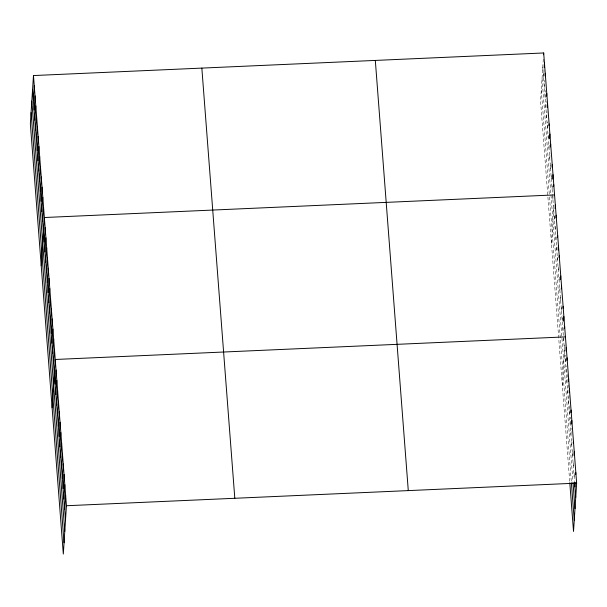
<?xml version="1.0" encoding="UTF-8"?>
<svg xmlns="http://www.w3.org/2000/svg" width="607" height="607" viewBox="0 0 607 607"><rect width="100%" height="100%" fill="white"/><g stroke="black" fill="none" stroke-linecap="round" stroke-linejoin="round"><path stroke-width="0.46" stroke-dasharray="3.04 2.28" d="M543.28 59.183L540.564 101.263L569.723 481.821M543.546 77.324L544.001 70.215M544.32 87.461L544.783 80.352M545.094 97.606L545.556 90.496M545.875 107.743L546.277 101.521M546.649 117.879L547.051 111.665M547.431 128.024L547.833 121.802M548.204 138.161L548.546 132.834M548.978 148.305L549.327 142.971M549.76 158.442L550.101 153.108M550.534 168.579L550.883 163.253M551.315 178.724L551.596 174.277M552.089 188.86L552.378 184.422M552.863 199.005L553.038 196.334M551.437 243.225L553.872 205.591M554.419 219.286L554.654 215.728M555.2 229.423L555.428 225.872M555.974 239.56L556.149 236.897M556.756 249.705L556.923 247.041M557.529 259.842L557.704 257.178M558.303 269.986L558.592 265.54M559.085 280.123L559.373 275.684M559.859 290.267L559.973 288.484M560.64 300.404L560.921 295.958M561.414 310.541L561.756 305.215M562.188 320.686L562.537 315.352M562.97 330.823L563.311 325.496M563.744 340.967L564.093 335.633M562.317 385.179L564.927 344.882M565.322 361.552L565.724 355.33M566.126 372L566.528 365.778M566.923 382.448L567.439 374.451M567.727 392.896L568.243 384.899M568.524 403.344L569.04 395.347M569.328 413.792L569.844 405.795M570.125 424.232L570.588 417.13M570.929 434.68L571.331 428.466M571.726 445.128L572.075 439.802M572.53 455.576L572.871 450.25M573.327 466.024L573.615 461.586M574.131 476.472L574.359 472.921M542.764 67.18L552.446 193.474M552.514 194.392L574.533 481.692M542.036 78.424L572.932 481.624M541.285 90.018L549.411 196.023M549.479 196.949L571.316 481.89"/><path stroke-width="0.91" d="M33.476 75.556L30.35 123.851L63.318 554.032L66.436 505.737L33.476 75.556L543.682 52.968L576.65 483.149L573.524 531.444L569.791 482.694M33.332 99.912L34.25 85.693M34.106 110.049L35.024 95.838M34.887 120.194L35.805 105.975M35.661 130.33L36.579 116.112M36.443 140.475L37.361 126.256M37.217 150.612L38.135 136.393M37.991 160.749L38.916 146.537M38.772 170.893L39.69 156.674M39.546 181.03L40.464 166.811M40.328 191.175L41.246 176.956M41.101 201.312L42.02 187.093M41.875 211.456L42.801 197.237M42.657 221.593L43.575 207.374M41.23 265.813L44.349 217.518L554.563 194.923M44.212 241.874L45.13 227.655M44.986 252.011L45.904 237.792M45.76 262.156L46.686 247.937M46.542 272.293L47.46 258.074M47.316 282.43L48.234 268.218M48.097 292.574L49.015 278.355M48.871 302.711L49.789 288.492M49.653 312.855L50.571 298.636M50.427 322.992L51.345 308.773M51.2 333.137L52.119 318.918M51.982 343.274L52.9 329.055M52.756 353.411L53.674 339.199M53.537 363.555L54.455 349.336M52.111 407.775L55.229 359.473L565.443 336.885M55.108 384.14L56.034 369.921M55.912 394.588L56.83 380.369M56.717 405.036L57.635 390.817M57.513 415.484L58.431 401.265M58.318 425.932L59.236 411.713M59.114 436.38L60.032 422.161M59.918 446.828L60.837 432.609M60.715 457.276L61.633 443.057M61.519 467.716L62.438 453.505M62.316 478.164L63.234 463.953M63.12 488.612L64.039 474.393M63.917 499.06L64.835 484.841M64.721 509.508L65.639 495.289M543.568 54.744L543.682 52.968M544.176 67.544L544.464 63.105M545.063 75.913L545.238 73.242M546.619 96.194L546.793 93.524M547.339 107.219L547.567 103.668M549.009 125.725L549.123 123.942M549.616 138.525L549.904 134.086M550.503 146.894L550.678 144.223M552.059 167.168L552.233 164.505M552.719 179.088L553.007 174.649M553.667 186.561L553.789 184.786M555.109 208.618L555.337 205.067M555.944 217.875L556.118 215.204M557.56 237.261L557.674 235.486M558.159 250.069L558.448 245.623M559.108 257.543L559.222 255.767M560.549 279.599L560.777 276.048M561.384 288.849L561.558 286.185M562.993 308.242L563.114 306.467M563.6 321.05L563.888 316.604M564.548 328.524L564.662 326.748M566.012 350.892L566.24 347.333M566.87 360.444L567.044 357.781M568.471 381.34L568.645 378.677M569.214 392.676L569.442 389.125M570.876 412.684L571.043 410.021M571.619 424.02L571.847 420.469M573.334 443.14L573.448 441.357M574.017 455.364L574.245 451.805M574.928 486.92L575.216 482.474M575.732 474.477L575.846 472.701M66.436 505.737L576.65 483.149M574.594 482.565L575.732 497.368M573 482.497L575.004 508.613M571.384 482.762L574.252 520.199M375.316 60.419L408.283 490.608M201.843 68.098L234.81 498.286M32.55 89.768L65.518 519.956M31.83 101.02L64.79 531.201M31.078 112.606L64.046 542.787"/></g></svg>
